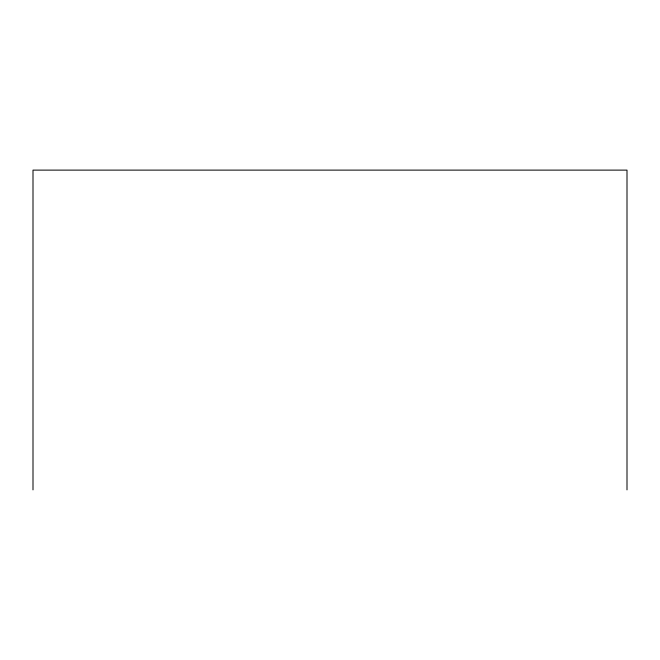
<?xml version="1.0" encoding="UTF-8"?>
<svg xmlns="http://www.w3.org/2000/svg" width="660" height="660" viewBox="0 0 660 660"><rect width="100%" height="100%" fill="white"/><g stroke="black" fill="none" stroke-linecap="round" stroke-linejoin="round"><path stroke-width="0.99" d="M627 489.885L627 170.115L33 170.115L33 489.885"/></g></svg>
